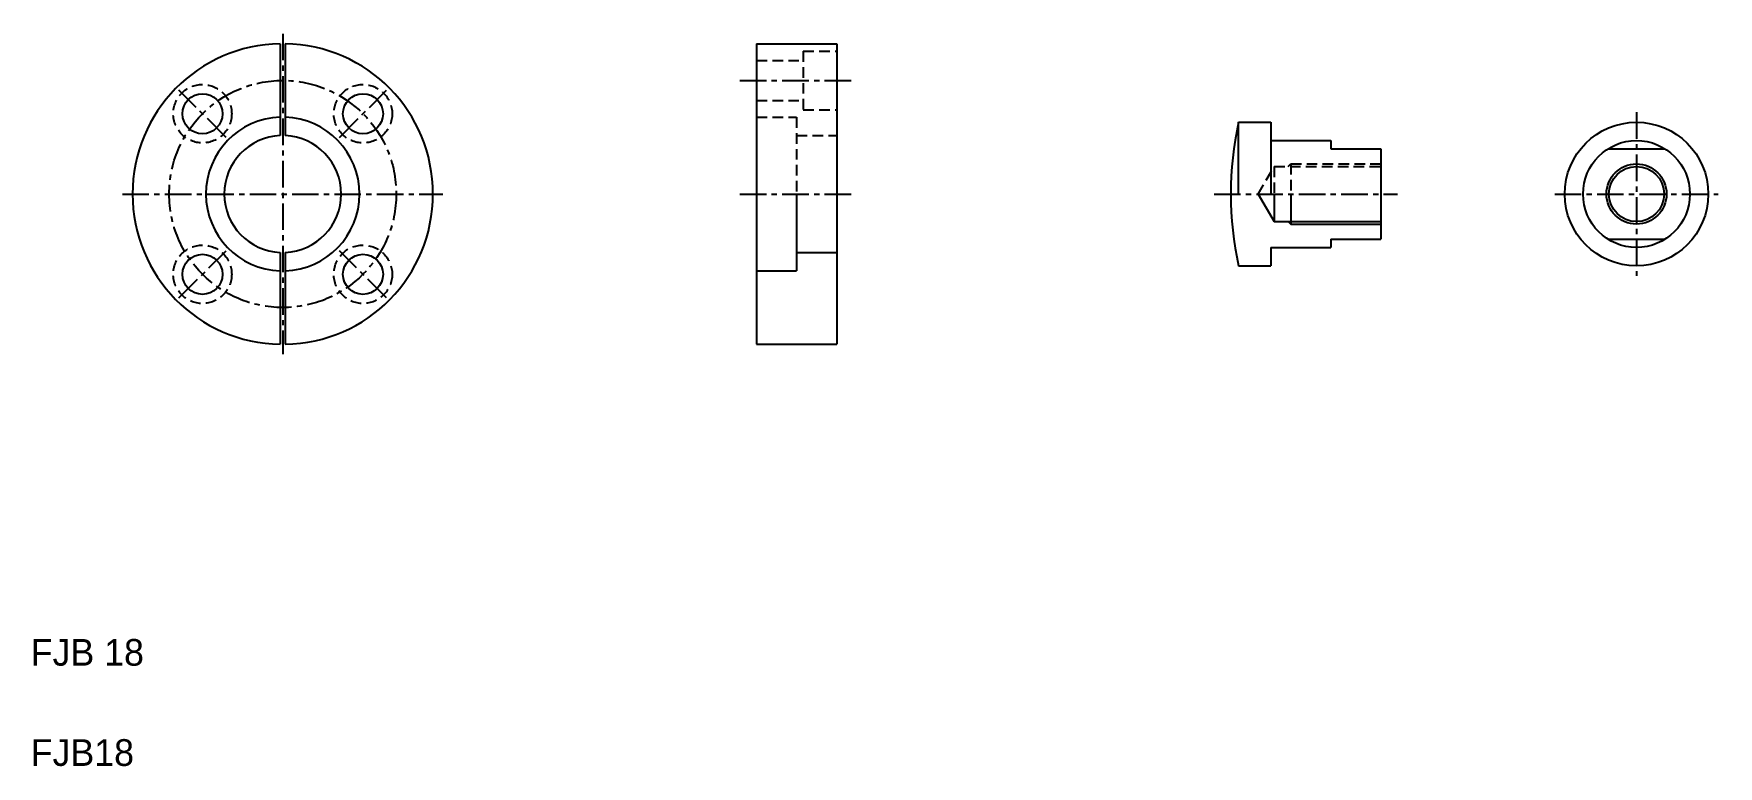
# Model space of a CAD drawing. Extents: x 21 to 525, y 20 to 239.
import ezdxf

# ---------------------------------------------------------------- set-up
doc = ezdxf.new("R2010")
doc.units = 0
doc.header["$LTSCALE"] = 0.25
doc.linetypes.add('CENTER', pattern=[50.8, 31.75, -6.35, 6.35, -6.35])
doc.linetypes.add('DASHED', pattern=[19.05, 12.7, -6.35])
doc.layers.get('0').update_dxf_attribs({"linetype": 'CONTINUOUS'})
doc.layers.add('CENTER', color=1, linetype='CENTER')

msp = doc.modelspace()

# ---------------------------------------------------------------- linework, layer by layer
for p, q in [((94.723927, 236.230522), (94.723927, 208.720693)), ((96.223927, 236.230522), (96.223927, 208.720693)), ((237.397816, 236.236772), (237.397816, 146.236772)), ((237.397816, 236.236772), (261.397816, 236.236772)), ((261.397816, 236.236772), (261.397816, 146.236772)), ((237.397816, 213.736772), (237.397816, 213.736872)), ((381.772902, 212.736772), (391.434308, 212.736772)), ((381.772902, 191.236772), (381.772902, 212.736772)), ((391.434308, 212.736772), (391.434308, 191.236772)), ((391.434308, 207.236772), (409.434308, 207.236772)), ((409.434308, 207.236772), (409.434308, 204.736772)), ((409.434308, 204.736772), (424.434308, 204.736772)), ((424.434308, 204.736772), (424.434308, 177.736772)), ((492.390823, 204.736772), (509.566383, 204.736772)), ((237.397816, 191.236772), (237.397916, 191.236772)), ((249.397816, 191.236772), (249.397816, 168.236772)), ((387.67117, 191.236772), (392.434308, 182.986772)), ((392.434308, 191.236772), (392.434308, 182.986772)), ((397.434308, 191.236772), (397.434308, 182.236772)), ((392.434308, 182.986772), (424.434308, 182.986772)), ((409.434308, 177.736772), (424.434308, 177.736772)), ((409.434308, 177.736772), (409.434308, 175.236772)), ((492.390823, 177.736772), (509.566383, 177.736772)), ((94.723927, 173.752851), (94.723927, 146.243023)), ((96.223927, 173.752851), (96.223927, 146.243023)), ((249.397816, 173.736772), (261.397816, 173.736772)), ((391.434308, 175.236772), (409.434308, 175.236772)), ((391.434308, 175.236772), (391.434308, 169.736772)), ((237.397816, 168.236772), (249.397816, 168.236772)), ((381.772902, 169.736772), (391.434308, 169.736772)), ((237.397816, 146.236772), (261.397816, 146.236772))]:
    msp.add_line(p, q)
at = {"color": 3, "linetype": 'DASHED'}
for p, q in [((251.397816, 233.986772), (251.397816, 216.486772)), ((251.397816, 233.986772), (261.397816, 233.986772)), ((237.397816, 231.236772), (251.397816, 231.236772)), ((237.397816, 219.236772), (251.397816, 219.236772)), ((237.397816, 214.236772), (249.397816, 214.236772)), ((249.397816, 214.236772), (249.397816, 191.236772)), ((251.397816, 216.486772), (261.397816, 216.486772)), ((249.397816, 208.736772), (261.397816, 208.736772)), ((387.67117, 191.236772), (392.434308, 199.486772)), ((392.434308, 199.486772), (424.434308, 199.486772)), ((392.434308, 199.486772), (392.434308, 191.236772)), ((396.684308, 199.486772), (397.434308, 200.236773)), ((397.434308, 200.236772), (424.434308, 200.236772)), ((397.434308, 200.236772), (397.434308, 191.236772))]:
    msp.add_line(p, q, dxfattribs=at)
at = {"color": 3}
for p, q in [((396.684308, 182.986773), (397.434308, 182.236771)), ((397.434308, 182.236772), (424.434308, 182.236772))]:
    msp.add_line(p, q, dxfattribs=at)
at = {"color": 3, "linetype": 'DASHED'}
for centre in [(71.432297, 215.278402), (119.515561, 215.278402), (71.432297, 167.195142), (119.515561, 167.195142)]:
    msp.add_circle(centre, 8.75, dxfattribs=at)
for centre, radius in [((71.432297, 215.278402), 6), ((119.515561, 215.278402), 6), ((500.978603, 191.236772), 21.5), ((500.978603, 191.236772), 16), ((500.978603, 191.236772), 8.25), ((71.432297, 167.195142), 6), ((119.515561, 167.195142), 6)]:
    msp.add_circle(centre, radius)
at = {"color": 3}
msp.add_circle((500.978603, 191.236772), 9, dxfattribs=at)
for centre, radius, start, end in [((95.473927, 191.236772), 45, 90.954974, 269.045026), ((95.473927, 191.236772), 45, 270.954974, 89.045026), ((95.473927, 191.236772), 23, 91.868672, 268.131328), ((95.473927, 191.236772), 23, 271.868672, 88.131328), ((479.434308, 191.236772), 100, 167.58447, 192.41553), ((95.473927, 191.236772), 17.5, 92.456286, 267.543714), ((95.473927, 191.236772), 17.5, 272.456286, 87.543714)]:
    msp.add_arc(centre, radius, start, end)
at = {"layer": 'CENTER', "color": 1, "linetype": 'CENTER'}
for p, q in [((95.473927, 239.236772), (95.473927, 143.236772)), ((78.503367, 208.207334), (64.361237, 222.34947)), ((112.444493, 208.207332), (126.586628, 222.349468)), ((232.397816, 225.236772), (266.397816, 225.236772)), ((500.978603, 215.736772), (500.978603, 166.736772)), ((47.473927, 191.236772), (143.473927, 191.236772)), ((232.397816, 191.236772), (266.397816, 191.236772)), ((374.434308, 191.236772), (429.434308, 191.236772)), ((476.478603, 191.236772), (525.478603, 191.236772)), ((64.361237, 160.124074), (78.503367, 174.26621)), ((126.586628, 160.124076), (112.444493, 174.266212))]:
    msp.add_line(p, q, dxfattribs=at)
msp.add_circle((95.473927, 191.236772), 34, dxfattribs=at)

# ---------------------------------------------------------------- texts
for s, p in [('FJB 18', (20, 50)), ('FJB18', (20, 20))]:
    msp.add_text(s, height=8).set_placement(p)

doc.saveas('drawing.dxf')
